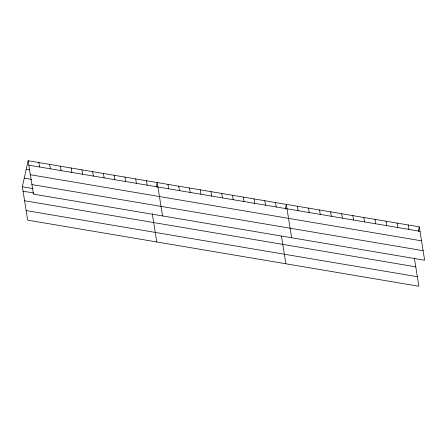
<?xml version="1.0" encoding="UTF-8"?>
<svg xmlns="http://www.w3.org/2000/svg" width="447" height="447" viewBox="0 0 447 447"><rect width="100%" height="100%" fill="white"/><g stroke="black" fill="none" stroke-linecap="round" stroke-linejoin="round"><path stroke-width="0.67" d="M414.347 257.936L418.884 286.264L27.697 220.153L22.35 186.757L28.116 160.736L419.303 226.847L424.65 260.243L33.464 194.132L28.116 160.736M156.182 187.176L157.204 182.555L162.557 215.951M285.275 208.995L286.298 204.368L291.645 237.765M418.275 231.468L419.303 226.847M28.826 165.167L420.012 231.278M26.211 169.324L29.575 169.888M30.357 174.727L421.543 240.838M24.255 178.169L31.648 179.42M31.933 184.572L423.119 250.683M22.35 186.757L33.106 188.573M23.06 191.187L33.816 193.009M24.591 200.748L415.777 266.859M26.166 210.593L417.353 276.704M408.217 224.975L408.927 229.406M397.132 223.098L397.841 227.534M386.052 221.226L386.761 225.662M374.966 219.354L375.676 223.785M363.88 217.482L364.596 221.913M352.8 215.61L353.51 220.041M341.715 213.733L342.424 218.17M330.635 211.861L331.344 216.298M319.549 209.989L320.259 214.42M308.464 208.118L309.173 212.548M297.384 206.24L298.093 210.677M281.448 236.1L285.879 263.786M275.542 202.552L276.252 206.983M264.78 200.731L265.496 205.167M254.025 198.915L254.734 203.346M243.269 197.099L243.978 201.53M232.513 195.278L233.222 199.714M221.751 193.462L222.461 197.892M210.995 191.64L211.705 196.077M200.239 189.824L200.949 194.261M189.478 188.008L190.187 192.439M178.722 186.187L179.431 190.623M167.966 184.371L168.675 188.802M152.254 213.644L156.791 241.972M146.448 180.733L147.158 185.17M135.692 178.917L136.402 183.348M124.936 177.096L125.646 181.532M114.175 175.28L114.885 179.711M103.419 173.464L104.129 177.895M92.663 171.642L93.373 176.079M81.902 169.826L82.617 174.257M71.146 168.005L71.855 172.441M60.39 166.189L61.099 170.625M49.634 164.373L50.343 168.804M38.872 162.552L39.582 166.988"/></g></svg>
